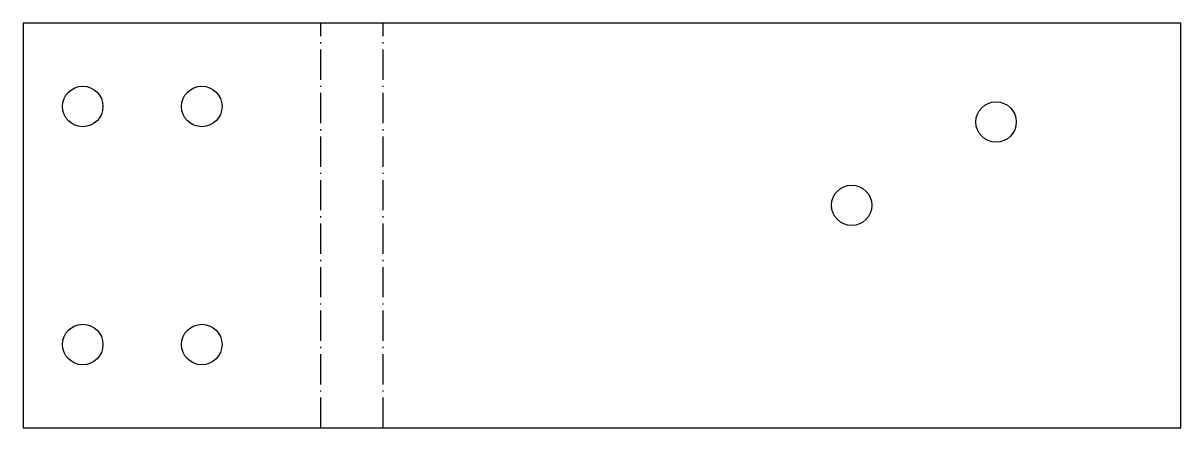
# Model space of a CAD drawing. Header units: millimetres. Extents: x 0 to 97.2, y 0 to 34.
import ezdxf

# ---------------------------------------------------------------- set-up
doc = ezdxf.new("R2010")
doc.units = ezdxf.units.MM
doc.linetypes.add('DASHDOT', pattern=[3.556, 2.54, -0.508, 0, -0.508])
for name, color, linetype in [('ГИБ', 1, 'DASHDOT'), ('КОНТУР', 7, 'Continuous'), ('ОТВЕРСТИЯ', 3, 'Continuous')]:
    doc.layers.add(name, color=color, linetype=linetype)

msp = doc.modelspace()

# ---------------------------------------------------------------- linework, layer by layer
at = {"layer": 'ГИБ'}
for p, q in [((25, 0), (25, 34)), ((30.223, 0), (30.223, 34))]:
    msp.add_line(p, q, dxfattribs=at)
at = {"layer": 'КОНТУР'}
for p, q in [((97.223, 34), (0, 34)), ((0, 34), (0, 0)), ((97.223, 0), (97.223, 34)), ((0, 0), (97.223, 0))]:
    msp.add_line(p, q, dxfattribs=at)
at = {"layer": 'ОТВЕРСТИЯ'}
for centre in [(5, 27), (15, 27), (81.702, 25.696), (69.578, 18.696), (5, 7), (15, 7)]:
    msp.add_circle(centre, 1.7, dxfattribs=at)

doc.saveas('drawing.dxf')
